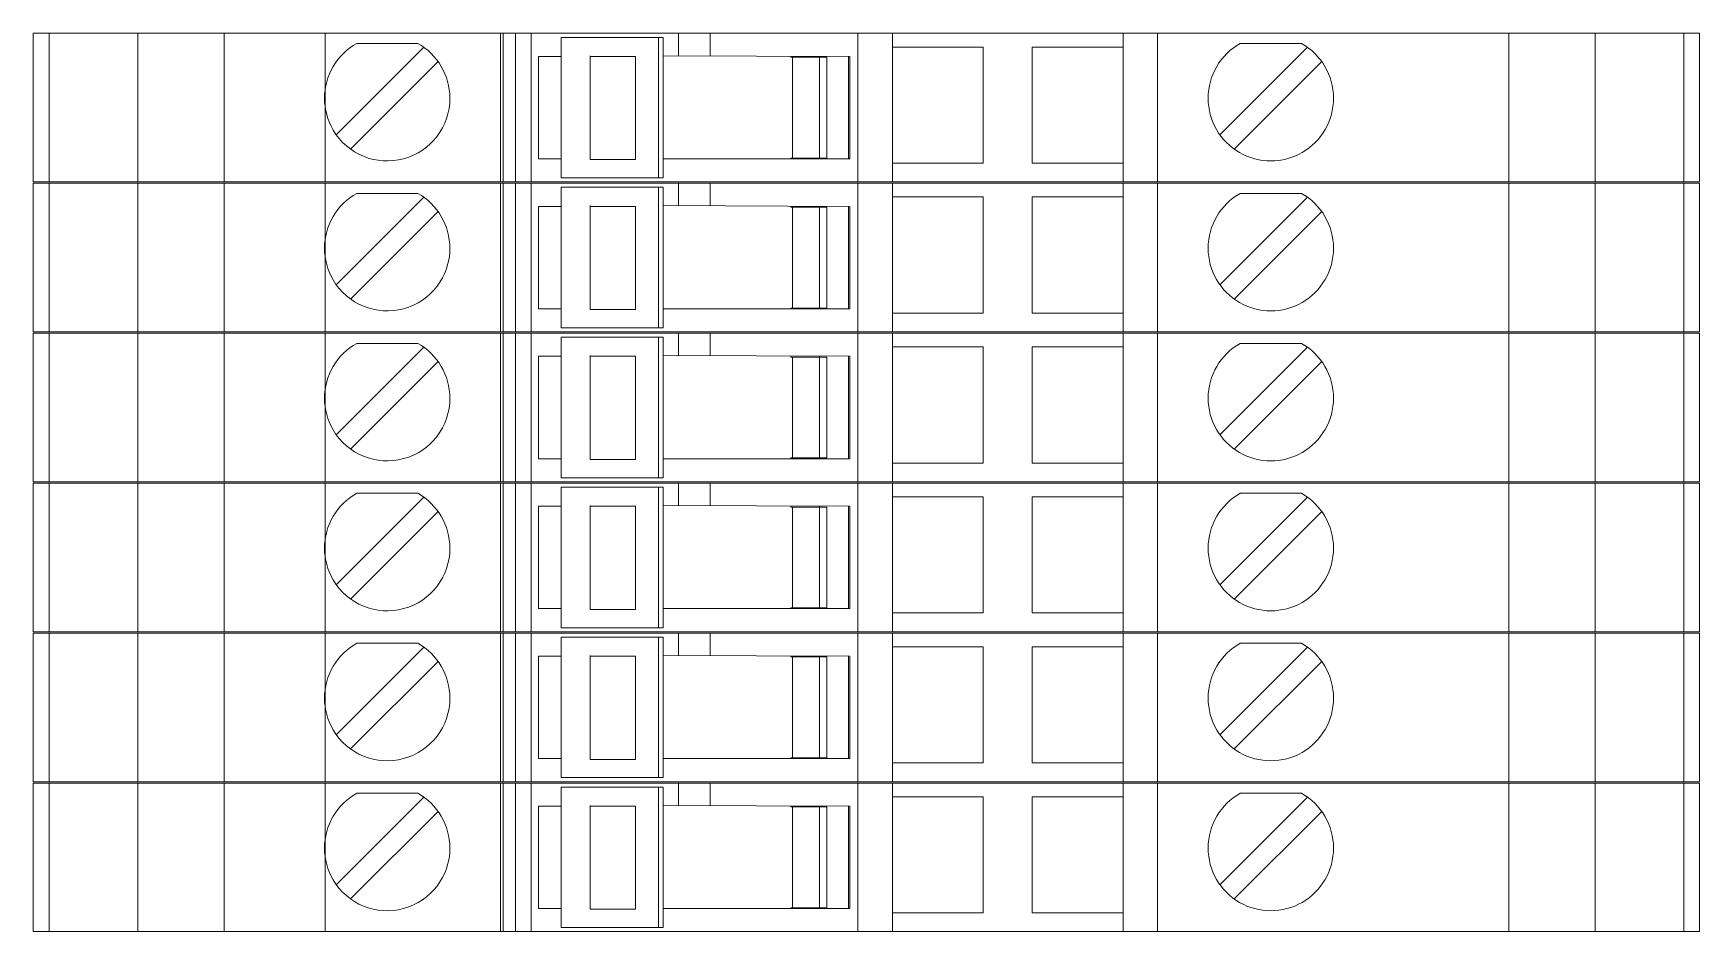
# Model space of a CAD drawing. Header units: millimetres. Extents: x 4962 to 7449, y 754 to 2938.
# Drawn here: x 6426.6 to 6484.4, y 2044.8 to 2076 of the extents above; entities that cross this region are included whole.
import ezdxf

# ---------------------------------------------------------------- set-up
doc = ezdxf.new("R2010")
doc.units = ezdxf.units.MM
doc.layers.add('000-PI-Oprema', color=30, linetype='Continuous', lineweight=5)

msp = doc.modelspace()

# ---------------------------------------------------------------- linework, layer by layer
at = {"layer": '000-PI-Oprema', "color": 0, "linetype": 'ByBlock', "lineweight": 0}
for p, q in [((6426.571, 2070.837), (6426.571, 2075.987)), ((6448.946, 2075.987), (6426.571, 2075.987)), ((6427.119, 2075.987), (6427.119, 2070.837)), ((6430.196, 2070.837), (6430.196, 2075.987)), ((6433.196, 2070.837), (6433.196, 2075.987)), ((6436.696, 2070.837), (6436.696, 2075.987)), ((6437.788, 2075.637), (6437.788, 2075.637)), ((6439.905, 2075.637), (6437.788, 2075.637)), ((6439.905, 2075.637), (6439.905, 2075.637)), ((6442.771, 2070.837), (6442.771, 2075.987)), ((6442.871, 2075.987), (6442.871, 2075.987)), ((6442.871, 2075.987), (6442.871, 2070.837)), ((6443.299, 2075.987), (6443.299, 2070.837)), ((6443.841, 2070.837), (6443.841, 2075.987)), ((6448.255, 2075.847), (6444.884, 2075.847)), ((6444.884, 2070.977), (6444.884, 2075.847)), ((6444.884, 2075.847), (6444.884, 2075.847)), ((6445.521, 2075.987), (6445.521, 2075.987)), ((6448.413, 2075.847), (6448.255, 2075.847)), ((6448.255, 2075.847), (6448.255, 2070.977)), ((6448.413, 2075.847), (6448.413, 2075.162)), ((6448.946, 2075.987), (6448.946, 2075.987)), ((6448.946, 2075.987), (6448.951, 2075.987)), ((6448.946, 2075.21), (6448.946, 2075.987)), ((6448.951, 2075.987), (6450.046, 2075.987)), ((6450.046, 2075.987), (6450.043, 2075.205)), ((6450.046, 2075.987), (6450.046, 2075.987)), ((6455.171, 2075.987), (6450.046, 2075.987)), ((6450.571, 2075.987), (6450.571, 2075.987)), ((6456.371, 2075.987), (6455.171, 2075.987)), ((6455.171, 2075.987), (6455.171, 2070.837)), ((6456.371, 2075.987), (6456.371, 2075.987)), ((6456.371, 2075.987), (6464.371, 2075.987)), ((6456.371, 2075.987), (6456.371, 2070.837)), ((6464.371, 2075.987), (6464.371, 2075.987)), ((6465.571, 2075.987), (6464.371, 2075.987)), ((6464.371, 2070.837), (6464.371, 2075.987)), ((6484.371, 2075.987), (6465.571, 2075.987)), ((6465.571, 2070.837), (6465.571, 2075.987)), ((6468.438, 2075.637), (6470.555, 2075.637)), ((6468.438, 2075.637), (6468.438, 2075.637)), ((6470.555, 2075.637), (6470.555, 2075.637)), ((6477.748, 2070.837), (6477.748, 2075.987)), ((6480.748, 2070.837), (6480.748, 2075.987)), ((6483.824, 2075.987), (6483.824, 2070.837)), ((6484.371, 2070.837), (6484.371, 2075.987)), ((6440.117, 2075.502), (6437.081, 2072.466)), ((6440.117, 2075.502), (6440.117, 2075.502)), ((6442.771, 2072.437), (6442.771, 2075.037)), ((6442.771, 2075.037), (6442.771, 2075.037)), ((6444.884, 2075.187), (6444.096, 2075.187)), ((6444.096, 2075.187), (6444.096, 2075.187)), ((6444.096, 2071.637), (6444.096, 2075.187)), ((6445.891, 2071.612), (6445.891, 2075.212)), ((6447.458, 2075.187), (6445.891, 2075.187)), ((6447.458, 2075.187), (6447.458, 2071.662)), ((6454.896, 2075.187), (6448.413, 2075.212)), ((6448.413, 2075.162), (6448.413, 2071.662)), ((6452.846, 2075.187), (6452.846, 2075.162)), ((6453.846, 2075.162), (6452.846, 2075.162)), ((6452.91, 2071.662), (6452.91, 2075.162)), ((6453.846, 2071.637), (6453.846, 2075.187)), ((6454.096, 2075.162), (6453.846, 2075.162)), ((6454.096, 2075.162), (6454.096, 2075.162)), ((6454.096, 2071.662), (6454.096, 2075.162)), ((6454.846, 2075.187), (6454.846, 2071.637)), ((6454.896, 2075.187), (6454.896, 2075.187)), ((6454.896, 2071.637), (6454.896, 2075.187)), ((6456.371, 2075.512), (6456.371, 2075.512)), ((6456.371, 2075.512), (6459.521, 2075.512)), ((6459.521, 2075.512), (6459.521, 2071.487)), ((6459.521, 2075.512), (6459.521, 2075.512)), ((6461.221, 2071.487), (6461.221, 2075.512)), ((6461.221, 2075.512), (6461.221, 2075.512)), ((6461.221, 2075.512), (6464.371, 2075.512)), ((6464.371, 2075.512), (6464.371, 2075.512)), ((6465.571, 2075.037), (6465.571, 2072.437)), ((6465.571, 2075.037), (6465.571, 2075.037)), ((6470.767, 2075.502), (6467.731, 2072.466)), ((6437.576, 2071.971), (6440.612, 2075.007)), ((6440.612, 2075.007), (6440.612, 2075.007)), ((6468.226, 2071.971), (6471.262, 2075.007)), ((6437.081, 2072.466), (6437.081, 2072.466)), ((6442.771, 2072.437), (6442.771, 2072.437)), ((6465.571, 2072.437), (6465.571, 2072.437)), ((6437.576, 2071.971), (6437.576, 2071.971)), ((6444.884, 2071.637), (6444.096, 2071.637)), ((6444.096, 2071.637), (6444.096, 2071.637)), ((6445.891, 2071.612), (6447.3, 2071.612)), ((6447.3, 2071.612), (6447.458, 2071.612)), ((6447.458, 2071.662), (6447.458, 2071.612)), ((6448.413, 2070.977), (6448.413, 2071.662)), ((6454.896, 2071.637), (6448.413, 2071.637)), ((6453.846, 2071.662), (6452.846, 2071.662)), ((6452.846, 2071.662), (6452.846, 2071.637)), ((6454.096, 2071.662), (6453.846, 2071.662)), ((6454.096, 2071.662), (6454.096, 2071.662)), ((6454.896, 2071.637), (6454.896, 2071.637)), ((6448.255, 2070.977), (6444.884, 2070.977)), ((6444.884, 2070.977), (6444.884, 2070.977)), ((6448.413, 2070.977), (6448.255, 2070.977)), ((6456.371, 2071.487), (6456.371, 2071.487)), ((6459.521, 2071.487), (6456.371, 2071.487)), ((6459.521, 2071.487), (6459.521, 2071.487)), ((6464.371, 2071.487), (6461.221, 2071.487)), ((6461.221, 2071.487), (6461.221, 2071.487)), ((6464.371, 2071.487), (6464.371, 2071.487)), ((6426.571, 2070.837), (6436.971, 2070.837)), ((6426.571, 2065.637), (6426.571, 2070.787)), ((6448.946, 2070.787), (6426.571, 2070.787)), ((6427.119, 2070.787), (6427.119, 2065.637)), ((6430.196, 2065.637), (6430.196, 2070.787)), ((6433.196, 2065.637), (6433.196, 2070.787)), ((6436.696, 2065.637), (6436.696, 2070.787)), ((6455.171, 2070.837), (6436.971, 2070.837)), ((6437.788, 2070.437), (6437.788, 2070.437)), ((6439.905, 2070.437), (6437.788, 2070.437)), ((6439.905, 2070.437), (6439.905, 2070.437)), ((6442.771, 2065.637), (6442.771, 2070.787)), ((6442.871, 2070.837), (6442.871, 2070.837)), ((6442.871, 2070.787), (6442.871, 2070.787)), ((6442.871, 2070.787), (6442.871, 2065.637)), ((6443.299, 2070.787), (6443.299, 2065.637)), ((6443.841, 2065.637), (6443.841, 2070.787)), ((6448.255, 2070.647), (6444.884, 2070.647)), ((6444.884, 2065.777), (6444.884, 2070.647)), ((6444.884, 2070.647), (6444.884, 2070.647)), ((6445.521, 2070.837), (6445.521, 2070.837)), ((6445.521, 2070.787), (6445.521, 2070.787)), ((6448.413, 2070.647), (6448.255, 2070.647)), ((6448.255, 2070.647), (6448.255, 2065.777)), ((6448.413, 2070.647), (6448.413, 2069.962)), ((6448.946, 2070.787), (6448.946, 2070.787)), ((6448.946, 2070.787), (6448.951, 2070.787)), ((6448.946, 2070.01), (6448.946, 2070.787)), ((6448.951, 2070.787), (6450.046, 2070.787)), ((6450.046, 2070.787), (6450.043, 2070.005)), ((6450.046, 2070.787), (6450.046, 2070.787)), ((6455.171, 2070.787), (6450.046, 2070.787)), ((6450.571, 2070.837), (6450.571, 2070.837)), ((6450.571, 2070.787), (6450.571, 2070.787)), ((6456.371, 2070.837), (6455.171, 2070.837)), ((6456.371, 2070.787), (6455.171, 2070.787)), ((6455.171, 2070.787), (6455.171, 2065.637)), ((6456.371, 2070.837), (6464.371, 2070.837)), ((6456.371, 2070.837), (6456.371, 2070.837)), ((6456.371, 2070.787), (6456.371, 2070.787)), ((6456.371, 2070.787), (6464.371, 2070.787)), ((6456.371, 2070.787), (6456.371, 2065.637)), ((6465.571, 2070.837), (6464.371, 2070.837)), ((6464.371, 2070.837), (6464.371, 2070.837)), ((6464.371, 2070.787), (6464.371, 2070.787)), ((6465.571, 2070.787), (6464.371, 2070.787)), ((6464.371, 2065.637), (6464.371, 2070.787)), ((6484.371, 2070.837), (6465.571, 2070.837)), ((6484.371, 2070.787), (6465.571, 2070.787)), ((6465.571, 2065.637), (6465.571, 2070.787)), ((6468.438, 2070.437), (6470.555, 2070.437)), ((6468.438, 2070.437), (6468.438, 2070.437)), ((6470.555, 2070.437), (6470.555, 2070.437)), ((6477.748, 2065.637), (6477.748, 2070.787)), ((6480.748, 2065.637), (6480.748, 2070.787)), ((6484.371, 2070.837), (6483.689, 2070.837)), ((6483.824, 2070.787), (6483.824, 2065.637)), ((6484.371, 2065.637), (6484.371, 2070.787)), ((6440.117, 2070.302), (6437.081, 2067.266)), ((6440.117, 2070.302), (6440.117, 2070.302)), ((6442.771, 2067.237), (6442.771, 2069.837)), ((6442.771, 2069.837), (6442.771, 2069.837)), ((6444.884, 2069.987), (6444.096, 2069.987)), ((6444.096, 2069.987), (6444.096, 2069.987)), ((6444.096, 2066.437), (6444.096, 2069.987)), ((6445.891, 2066.412), (6445.891, 2070.012)), ((6447.458, 2069.987), (6445.891, 2069.987)), ((6447.458, 2069.987), (6447.458, 2066.462)), ((6454.896, 2069.987), (6448.413, 2070.012)), ((6448.413, 2069.962), (6448.413, 2066.462)), ((6452.846, 2069.987), (6452.846, 2069.962)), ((6453.846, 2069.962), (6452.846, 2069.962)), ((6452.91, 2066.462), (6452.91, 2069.962)), ((6453.846, 2066.437), (6453.846, 2069.987)), ((6454.096, 2069.962), (6453.846, 2069.962)), ((6454.096, 2069.962), (6454.096, 2069.962)), ((6454.096, 2066.462), (6454.096, 2069.962)), ((6454.846, 2069.987), (6454.846, 2066.437)), ((6454.896, 2069.987), (6454.896, 2069.987)), ((6454.896, 2066.437), (6454.896, 2069.987)), ((6456.371, 2070.312), (6456.371, 2070.312)), ((6456.371, 2070.312), (6459.521, 2070.312)), ((6459.521, 2070.312), (6459.521, 2066.287)), ((6459.521, 2070.312), (6459.521, 2070.312)), ((6461.221, 2066.287), (6461.221, 2070.312)), ((6461.221, 2070.312), (6461.221, 2070.312)), ((6461.221, 2070.312), (6464.371, 2070.312)), ((6464.371, 2070.312), (6464.371, 2070.312)), ((6465.571, 2069.837), (6465.571, 2067.237)), ((6465.571, 2069.837), (6465.571, 2069.837)), ((6470.767, 2070.302), (6467.731, 2067.266)), ((6437.576, 2066.771), (6440.612, 2069.807)), ((6440.612, 2069.807), (6440.612, 2069.807)), ((6468.226, 2066.771), (6471.262, 2069.807)), ((6437.081, 2067.266), (6437.081, 2067.266)), ((6442.771, 2067.237), (6442.771, 2067.237)), ((6465.571, 2067.237), (6465.571, 2067.237)), ((6437.576, 2066.771), (6437.576, 2066.771)), ((6444.884, 2066.437), (6444.096, 2066.437)), ((6444.096, 2066.437), (6444.096, 2066.437)), ((6445.891, 2066.412), (6447.3, 2066.412)), ((6447.3, 2066.412), (6447.458, 2066.412)), ((6447.458, 2066.462), (6447.458, 2066.412)), ((6448.413, 2065.777), (6448.413, 2066.462)), ((6454.896, 2066.437), (6448.413, 2066.437)), ((6453.846, 2066.462), (6452.846, 2066.462)), ((6452.846, 2066.462), (6452.846, 2066.437)), ((6454.096, 2066.462), (6453.846, 2066.462)), ((6454.096, 2066.462), (6454.096, 2066.462)), ((6454.896, 2066.437), (6454.896, 2066.437)), ((6448.255, 2065.777), (6444.884, 2065.777)), ((6444.884, 2065.777), (6444.884, 2065.777)), ((6448.413, 2065.777), (6448.255, 2065.777)), ((6456.371, 2066.287), (6456.371, 2066.287)), ((6459.521, 2066.287), (6456.371, 2066.287)), ((6459.521, 2066.287), (6459.521, 2066.287)), ((6464.371, 2066.287), (6461.221, 2066.287)), ((6461.221, 2066.287), (6461.221, 2066.287)), ((6464.371, 2066.287), (6464.371, 2066.287)), ((6426.571, 2065.637), (6436.971, 2065.637)), ((6426.571, 2060.437), (6426.571, 2065.587)), ((6448.946, 2065.587), (6426.571, 2065.587)), ((6427.119, 2065.587), (6427.119, 2060.437)), ((6430.196, 2060.437), (6430.196, 2065.587)), ((6433.196, 2060.437), (6433.196, 2065.587)), ((6436.696, 2060.437), (6436.696, 2065.587)), ((6455.171, 2065.637), (6436.971, 2065.637)), ((6437.788, 2065.237), (6437.788, 2065.237)), ((6439.905, 2065.237), (6437.788, 2065.237)), ((6439.905, 2065.237), (6439.905, 2065.237)), ((6442.771, 2060.437), (6442.771, 2065.587)), ((6442.871, 2065.637), (6442.871, 2065.637)), ((6442.871, 2065.587), (6442.871, 2065.587)), ((6442.871, 2065.587), (6442.871, 2060.437)), ((6443.299, 2065.587), (6443.299, 2060.437)), ((6443.841, 2060.437), (6443.841, 2065.587)), ((6448.255, 2065.447), (6444.884, 2065.447)), ((6444.884, 2060.577), (6444.884, 2065.447)), ((6444.884, 2065.447), (6444.884, 2065.447)), ((6445.521, 2065.637), (6445.521, 2065.637)), ((6445.521, 2065.587), (6445.521, 2065.587)), ((6448.413, 2065.447), (6448.255, 2065.447)), ((6448.255, 2065.447), (6448.255, 2060.577)), ((6448.413, 2065.447), (6448.413, 2064.762)), ((6448.946, 2065.587), (6448.946, 2065.587)), ((6448.946, 2065.587), (6448.951, 2065.587)), ((6448.946, 2064.81), (6448.946, 2065.587)), ((6448.951, 2065.587), (6450.046, 2065.587)), ((6450.046, 2065.587), (6450.043, 2064.805)), ((6450.046, 2065.587), (6450.046, 2065.587)), ((6455.171, 2065.587), (6450.046, 2065.587)), ((6450.571, 2065.637), (6450.571, 2065.637)), ((6450.571, 2065.587), (6450.571, 2065.587)), ((6456.371, 2065.637), (6455.171, 2065.637)), ((6456.371, 2065.587), (6455.171, 2065.587)), ((6455.171, 2065.587), (6455.171, 2060.437)), ((6456.371, 2065.637), (6464.371, 2065.637)), ((6456.371, 2065.637), (6456.371, 2065.637)), ((6456.371, 2065.587), (6456.371, 2065.587)), ((6456.371, 2065.587), (6464.371, 2065.587)), ((6456.371, 2065.587), (6456.371, 2060.437)), ((6465.571, 2065.637), (6464.371, 2065.637)), ((6464.371, 2065.637), (6464.371, 2065.637)), ((6464.371, 2065.587), (6464.371, 2065.587)), ((6465.571, 2065.587), (6464.371, 2065.587)), ((6464.371, 2060.437), (6464.371, 2065.587)), ((6484.371, 2065.637), (6465.571, 2065.637)), ((6484.371, 2065.587), (6465.571, 2065.587)), ((6465.571, 2060.437), (6465.571, 2065.587)), ((6468.438, 2065.237), (6470.555, 2065.237)), ((6468.438, 2065.237), (6468.438, 2065.237)), ((6470.555, 2065.237), (6470.555, 2065.237)), ((6477.748, 2060.437), (6477.748, 2065.587)), ((6480.748, 2060.437), (6480.748, 2065.587)), ((6484.371, 2065.637), (6483.689, 2065.637)), ((6483.824, 2065.587), (6483.824, 2060.437)), ((6484.371, 2060.437), (6484.371, 2065.587)), ((6440.117, 2065.102), (6437.081, 2062.066)), ((6440.117, 2065.102), (6440.117, 2065.102)), ((6442.771, 2062.037), (6442.771, 2064.637)), ((6442.771, 2064.637), (6442.771, 2064.637)), ((6444.884, 2064.787), (6444.096, 2064.787)), ((6444.096, 2064.787), (6444.096, 2064.787)), ((6444.096, 2061.237), (6444.096, 2064.787)), ((6445.891, 2061.212), (6445.891, 2064.812)), ((6447.458, 2064.787), (6445.891, 2064.787)), ((6447.458, 2064.787), (6447.458, 2061.262)), ((6454.896, 2064.787), (6448.413, 2064.812)), ((6448.413, 2064.762), (6448.413, 2061.262)), ((6452.846, 2064.787), (6452.846, 2064.762)), ((6453.846, 2064.762), (6452.846, 2064.762)), ((6452.91, 2061.262), (6452.91, 2064.762)), ((6453.846, 2061.237), (6453.846, 2064.787)), ((6454.096, 2064.762), (6453.846, 2064.762)), ((6454.096, 2064.762), (6454.096, 2064.762)), ((6454.096, 2061.262), (6454.096, 2064.762)), ((6454.846, 2064.787), (6454.846, 2061.237)), ((6454.896, 2064.787), (6454.896, 2064.787)), ((6454.896, 2061.237), (6454.896, 2064.787)), ((6456.371, 2065.112), (6456.371, 2065.112)), ((6456.371, 2065.112), (6459.521, 2065.112)), ((6459.521, 2065.112), (6459.521, 2061.087)), ((6459.521, 2065.112), (6459.521, 2065.112)), ((6461.221, 2061.087), (6461.221, 2065.112)), ((6461.221, 2065.112), (6461.221, 2065.112)), ((6461.221, 2065.112), (6464.371, 2065.112)), ((6464.371, 2065.112), (6464.371, 2065.112)), ((6465.571, 2064.637), (6465.571, 2062.037)), ((6465.571, 2064.637), (6465.571, 2064.637)), ((6470.767, 2065.102), (6467.731, 2062.066)), ((6437.576, 2061.571), (6440.612, 2064.607)), ((6440.612, 2064.607), (6440.612, 2064.607)), ((6468.226, 2061.571), (6471.262, 2064.607)), ((6437.081, 2062.066), (6437.081, 2062.066)), ((6442.771, 2062.037), (6442.771, 2062.037)), ((6465.571, 2062.037), (6465.571, 2062.037)), ((6437.576, 2061.571), (6437.576, 2061.571)), ((6444.884, 2061.237), (6444.096, 2061.237)), ((6444.096, 2061.237), (6444.096, 2061.237)), ((6445.891, 2061.212), (6447.3, 2061.212)), ((6447.3, 2061.212), (6447.458, 2061.212)), ((6447.458, 2061.262), (6447.458, 2061.212)), ((6448.413, 2060.577), (6448.413, 2061.262)), ((6454.896, 2061.237), (6448.413, 2061.237)), ((6453.846, 2061.262), (6452.846, 2061.262)), ((6452.846, 2061.262), (6452.846, 2061.237)), ((6454.096, 2061.262), (6453.846, 2061.262)), ((6454.096, 2061.262), (6454.096, 2061.262)), ((6454.896, 2061.237), (6454.896, 2061.237)), ((6448.255, 2060.577), (6444.884, 2060.577)), ((6444.884, 2060.577), (6444.884, 2060.577)), ((6448.413, 2060.577), (6448.255, 2060.577)), ((6456.371, 2061.087), (6456.371, 2061.087)), ((6459.521, 2061.087), (6456.371, 2061.087)), ((6459.521, 2061.087), (6459.521, 2061.087)), ((6464.371, 2061.087), (6461.221, 2061.087)), ((6461.221, 2061.087), (6461.221, 2061.087)), ((6464.371, 2061.087), (6464.371, 2061.087)), ((6426.571, 2060.437), (6436.971, 2060.437)), ((6426.571, 2055.237), (6426.571, 2060.387)), ((6448.946, 2060.387), (6426.571, 2060.387)), ((6427.119, 2060.387), (6427.119, 2055.237)), ((6430.196, 2055.237), (6430.196, 2060.387)), ((6433.196, 2055.237), (6433.196, 2060.387)), ((6436.696, 2055.237), (6436.696, 2060.387)), ((6455.171, 2060.437), (6436.971, 2060.437)), ((6437.788, 2060.037), (6437.788, 2060.037)), ((6439.905, 2060.037), (6437.788, 2060.037)), ((6439.905, 2060.037), (6439.905, 2060.037)), ((6442.771, 2055.237), (6442.771, 2060.387)), ((6442.871, 2060.437), (6442.871, 2060.437)), ((6442.871, 2060.387), (6442.871, 2060.387)), ((6442.871, 2060.387), (6442.871, 2055.237)), ((6443.299, 2060.387), (6443.299, 2055.237)), ((6443.841, 2055.237), (6443.841, 2060.387)), ((6448.255, 2060.247), (6444.884, 2060.247)), ((6444.884, 2055.377), (6444.884, 2060.247)), ((6444.884, 2060.247), (6444.884, 2060.247)), ((6445.521, 2060.437), (6445.521, 2060.437)), ((6445.521, 2060.387), (6445.521, 2060.387)), ((6448.413, 2060.247), (6448.255, 2060.247)), ((6448.255, 2060.247), (6448.255, 2055.377)), ((6448.413, 2060.247), (6448.413, 2059.562)), ((6448.946, 2060.387), (6448.946, 2060.387)), ((6448.946, 2060.387), (6448.951, 2060.387)), ((6448.946, 2059.61), (6448.946, 2060.387)), ((6448.951, 2060.387), (6450.046, 2060.387)), ((6450.046, 2060.387), (6450.043, 2059.605)), ((6450.046, 2060.387), (6450.046, 2060.387)), ((6455.171, 2060.387), (6450.046, 2060.387)), ((6450.571, 2060.437), (6450.571, 2060.437)), ((6450.571, 2060.387), (6450.571, 2060.387)), ((6456.371, 2060.437), (6455.171, 2060.437)), ((6456.371, 2060.387), (6455.171, 2060.387)), ((6455.171, 2060.387), (6455.171, 2055.237)), ((6456.371, 2060.437), (6464.371, 2060.437)), ((6456.371, 2060.437), (6456.371, 2060.437)), ((6456.371, 2060.387), (6456.371, 2060.387)), ((6456.371, 2060.387), (6464.371, 2060.387)), ((6456.371, 2060.387), (6456.371, 2055.237)), ((6465.571, 2060.437), (6464.371, 2060.437)), ((6464.371, 2060.437), (6464.371, 2060.437)), ((6464.371, 2060.387), (6464.371, 2060.387)), ((6465.571, 2060.387), (6464.371, 2060.387)), ((6464.371, 2055.237), (6464.371, 2060.387)), ((6484.371, 2060.437), (6465.571, 2060.437)), ((6484.371, 2060.387), (6465.571, 2060.387)), ((6465.571, 2055.237), (6465.571, 2060.387)), ((6468.438, 2060.037), (6470.555, 2060.037)), ((6468.438, 2060.037), (6468.438, 2060.037)), ((6470.555, 2060.037), (6470.555, 2060.037)), ((6477.748, 2055.237), (6477.748, 2060.387)), ((6480.748, 2055.237), (6480.748, 2060.387)), ((6484.371, 2060.437), (6483.689, 2060.437)), ((6483.824, 2060.387), (6483.824, 2055.237)), ((6484.371, 2055.237), (6484.371, 2060.387)), ((6440.117, 2059.902), (6437.081, 2056.866)), ((6440.117, 2059.902), (6440.117, 2059.902)), ((6442.771, 2056.837), (6442.771, 2059.437)), ((6442.771, 2059.437), (6442.771, 2059.437)), ((6444.884, 2059.587), (6444.096, 2059.587)), ((6444.096, 2059.587), (6444.096, 2059.587)), ((6444.096, 2056.037), (6444.096, 2059.587)), ((6445.891, 2056.012), (6445.891, 2059.612)), ((6447.458, 2059.587), (6445.891, 2059.587)), ((6447.458, 2059.587), (6447.458, 2056.062)), ((6454.896, 2059.587), (6448.413, 2059.612)), ((6448.413, 2059.562), (6448.413, 2056.062)), ((6452.846, 2059.587), (6452.846, 2059.562)), ((6453.846, 2059.562), (6452.846, 2059.562)), ((6452.91, 2056.062), (6452.91, 2059.562)), ((6453.846, 2056.037), (6453.846, 2059.587)), ((6454.096, 2059.562), (6453.846, 2059.562)), ((6454.096, 2059.562), (6454.096, 2059.562)), ((6454.096, 2056.062), (6454.096, 2059.562)), ((6454.846, 2059.587), (6454.846, 2056.037)), ((6454.896, 2059.587), (6454.896, 2059.587)), ((6454.896, 2056.037), (6454.896, 2059.587)), ((6456.371, 2059.912), (6456.371, 2059.912)), ((6456.371, 2059.912), (6459.521, 2059.912)), ((6459.521, 2059.912), (6459.521, 2055.887)), ((6459.521, 2059.912), (6459.521, 2059.912)), ((6461.221, 2055.887), (6461.221, 2059.912)), ((6461.221, 2059.912), (6461.221, 2059.912)), ((6461.221, 2059.912), (6464.371, 2059.912)), ((6464.371, 2059.912), (6464.371, 2059.912)), ((6465.571, 2059.437), (6465.571, 2056.837)), ((6465.571, 2059.437), (6465.571, 2059.437)), ((6470.767, 2059.902), (6467.731, 2056.866)), ((6437.576, 2056.371), (6440.612, 2059.407)), ((6440.612, 2059.407), (6440.612, 2059.407)), ((6468.226, 2056.371), (6471.262, 2059.407)), ((6437.081, 2056.866), (6437.081, 2056.866)), ((6442.771, 2056.837), (6442.771, 2056.837)), ((6465.571, 2056.837), (6465.571, 2056.837)), ((6437.576, 2056.371), (6437.576, 2056.371)), ((6444.884, 2056.037), (6444.096, 2056.037)), ((6444.096, 2056.037), (6444.096, 2056.037)), ((6445.891, 2056.012), (6447.3, 2056.012)), ((6447.3, 2056.012), (6447.458, 2056.012)), ((6447.458, 2056.062), (6447.458, 2056.012)), ((6448.413, 2055.377), (6448.413, 2056.062)), ((6454.896, 2056.037), (6448.413, 2056.037)), ((6453.846, 2056.062), (6452.846, 2056.062)), ((6452.846, 2056.062), (6452.846, 2056.037)), ((6454.096, 2056.062), (6453.846, 2056.062)), ((6454.096, 2056.062), (6454.096, 2056.062)), ((6454.896, 2056.037), (6454.896, 2056.037)), ((6448.255, 2055.377), (6444.884, 2055.377)), ((6444.884, 2055.377), (6444.884, 2055.377)), ((6448.413, 2055.377), (6448.255, 2055.377)), ((6456.371, 2055.887), (6456.371, 2055.887)), ((6459.521, 2055.887), (6456.371, 2055.887)), ((6459.521, 2055.887), (6459.521, 2055.887)), ((6464.371, 2055.887), (6461.221, 2055.887)), ((6461.221, 2055.887), (6461.221, 2055.887)), ((6464.371, 2055.887), (6464.371, 2055.887)), ((6426.571, 2055.237), (6436.971, 2055.237)), ((6426.571, 2050.037), (6426.571, 2055.187)), ((6448.946, 2055.187), (6426.571, 2055.187)), ((6427.119, 2055.187), (6427.119, 2050.037)), ((6430.196, 2050.037), (6430.196, 2055.187)), ((6433.196, 2050.037), (6433.196, 2055.187)), ((6436.696, 2050.037), (6436.696, 2055.187)), ((6455.171, 2055.237), (6436.971, 2055.237)), ((6437.788, 2054.837), (6437.788, 2054.837)), ((6439.905, 2054.837), (6437.788, 2054.837)), ((6439.905, 2054.837), (6439.905, 2054.837)), ((6442.771, 2050.037), (6442.771, 2055.187)), ((6442.871, 2055.237), (6442.871, 2055.237)), ((6442.871, 2055.187), (6442.871, 2055.187)), ((6442.871, 2055.187), (6442.871, 2050.037)), ((6443.299, 2055.187), (6443.299, 2050.037)), ((6443.841, 2050.037), (6443.841, 2055.187)), ((6448.255, 2055.047), (6444.884, 2055.047)), ((6444.884, 2050.177), (6444.884, 2055.047)), ((6444.884, 2055.047), (6444.884, 2055.047)), ((6445.521, 2055.237), (6445.521, 2055.237)), ((6445.521, 2055.187), (6445.521, 2055.187)), ((6448.413, 2055.047), (6448.255, 2055.047)), ((6448.255, 2055.047), (6448.255, 2050.177)), ((6448.413, 2055.047), (6448.413, 2054.362)), ((6448.946, 2055.187), (6448.946, 2055.187)), ((6448.946, 2055.187), (6448.951, 2055.187)), ((6448.946, 2054.41), (6448.946, 2055.187)), ((6448.951, 2055.187), (6450.046, 2055.187)), ((6450.046, 2055.187), (6450.043, 2054.405)), ((6450.046, 2055.187), (6450.046, 2055.187)), ((6455.171, 2055.187), (6450.046, 2055.187)), ((6450.571, 2055.237), (6450.571, 2055.237)), ((6450.571, 2055.187), (6450.571, 2055.187)), ((6456.371, 2055.237), (6455.171, 2055.237)), ((6456.371, 2055.187), (6455.171, 2055.187)), ((6455.171, 2055.187), (6455.171, 2050.037)), ((6456.371, 2055.237), (6464.371, 2055.237)), ((6456.371, 2055.237), (6456.371, 2055.237)), ((6456.371, 2055.187), (6456.371, 2055.187)), ((6456.371, 2055.187), (6464.371, 2055.187)), ((6456.371, 2055.187), (6456.371, 2050.037)), ((6465.571, 2055.237), (6464.371, 2055.237)), ((6464.371, 2055.237), (6464.371, 2055.237)), ((6464.371, 2055.187), (6464.371, 2055.187)), ((6465.571, 2055.187), (6464.371, 2055.187)), ((6464.371, 2050.037), (6464.371, 2055.187)), ((6484.371, 2055.237), (6465.571, 2055.237)), ((6484.371, 2055.187), (6465.571, 2055.187)), ((6465.571, 2050.037), (6465.571, 2055.187)), ((6468.438, 2054.837), (6470.555, 2054.837)), ((6468.438, 2054.837), (6468.438, 2054.837)), ((6470.555, 2054.837), (6470.555, 2054.837)), ((6477.748, 2050.037), (6477.748, 2055.187)), ((6480.748, 2050.037), (6480.748, 2055.187)), ((6484.371, 2055.237), (6483.689, 2055.237)), ((6483.824, 2055.187), (6483.824, 2050.037)), ((6484.371, 2050.037), (6484.371, 2055.187)), ((6440.117, 2054.702), (6437.081, 2051.666)), ((6440.117, 2054.702), (6440.117, 2054.702)), ((6442.771, 2051.637), (6442.771, 2054.237)), ((6442.771, 2054.237), (6442.771, 2054.237)), ((6444.884, 2054.387), (6444.096, 2054.387)), ((6444.096, 2054.387), (6444.096, 2054.387)), ((6444.096, 2050.837), (6444.096, 2054.387)), ((6445.891, 2050.812), (6445.891, 2054.412)), ((6447.458, 2054.387), (6445.891, 2054.387)), ((6447.458, 2054.387), (6447.458, 2050.862)), ((6454.896, 2054.387), (6448.413, 2054.412)), ((6448.413, 2054.362), (6448.413, 2050.862)), ((6452.846, 2054.387), (6452.846, 2054.362)), ((6453.846, 2054.362), (6452.846, 2054.362)), ((6452.91, 2050.862), (6452.91, 2054.362)), ((6453.846, 2050.837), (6453.846, 2054.387)), ((6454.096, 2054.362), (6453.846, 2054.362)), ((6454.096, 2054.362), (6454.096, 2054.362)), ((6454.096, 2050.862), (6454.096, 2054.362)), ((6454.846, 2054.387), (6454.846, 2050.837)), ((6454.896, 2054.387), (6454.896, 2054.387)), ((6454.896, 2050.837), (6454.896, 2054.387)), ((6456.371, 2054.712), (6456.371, 2054.712)), ((6456.371, 2054.712), (6459.521, 2054.712)), ((6459.521, 2054.712), (6459.521, 2050.687)), ((6459.521, 2054.712), (6459.521, 2054.712)), ((6461.221, 2050.687), (6461.221, 2054.712)), ((6461.221, 2054.712), (6461.221, 2054.712)), ((6461.221, 2054.712), (6464.371, 2054.712)), ((6464.371, 2054.712), (6464.371, 2054.712)), ((6465.571, 2054.237), (6465.571, 2051.637)), ((6465.571, 2054.237), (6465.571, 2054.237)), ((6470.767, 2054.702), (6467.731, 2051.666)), ((6437.576, 2051.171), (6440.612, 2054.207)), ((6440.612, 2054.207), (6440.612, 2054.207)), ((6468.226, 2051.171), (6471.262, 2054.207)), ((6437.081, 2051.666), (6437.081, 2051.666)), ((6442.771, 2051.637), (6442.771, 2051.637)), ((6465.571, 2051.637), (6465.571, 2051.637)), ((6437.576, 2051.171), (6437.576, 2051.171)), ((6444.884, 2050.837), (6444.096, 2050.837)), ((6444.096, 2050.837), (6444.096, 2050.837)), ((6445.891, 2050.812), (6447.3, 2050.812)), ((6447.3, 2050.812), (6447.458, 2050.812)), ((6447.458, 2050.862), (6447.458, 2050.812)), ((6448.413, 2050.177), (6448.413, 2050.862)), ((6454.896, 2050.837), (6448.413, 2050.837)), ((6453.846, 2050.862), (6452.846, 2050.862)), ((6452.846, 2050.862), (6452.846, 2050.837)), ((6454.096, 2050.862), (6453.846, 2050.862)), ((6454.096, 2050.862), (6454.096, 2050.862)), ((6454.896, 2050.837), (6454.896, 2050.837)), ((6448.255, 2050.177), (6444.884, 2050.177)), ((6444.884, 2050.177), (6444.884, 2050.177)), ((6448.413, 2050.177), (6448.255, 2050.177)), ((6456.371, 2050.687), (6456.371, 2050.687)), ((6459.521, 2050.687), (6456.371, 2050.687)), ((6459.521, 2050.687), (6459.521, 2050.687)), ((6464.371, 2050.687), (6461.221, 2050.687)), ((6461.221, 2050.687), (6461.221, 2050.687)), ((6464.371, 2050.687), (6464.371, 2050.687)), ((6426.571, 2050.037), (6436.971, 2050.037)), ((6426.571, 2044.837), (6426.571, 2049.987)), ((6448.946, 2049.987), (6426.571, 2049.987)), ((6427.119, 2049.987), (6427.119, 2044.837)), ((6430.196, 2044.837), (6430.196, 2049.987)), ((6433.196, 2044.837), (6433.196, 2049.987)), ((6436.696, 2044.837), (6436.696, 2049.987)), ((6455.171, 2050.037), (6436.971, 2050.037)), ((6437.788, 2049.637), (6437.788, 2049.637)), ((6439.905, 2049.637), (6437.788, 2049.637)), ((6439.905, 2049.637), (6439.905, 2049.637)), ((6442.771, 2044.837), (6442.771, 2049.987)), ((6442.871, 2050.037), (6442.871, 2050.037)), ((6442.871, 2049.987), (6442.871, 2049.987)), ((6442.871, 2049.987), (6442.871, 2044.837)), ((6443.299, 2049.987), (6443.299, 2044.837)), ((6443.841, 2044.837), (6443.841, 2049.987)), ((6448.255, 2049.847), (6444.884, 2049.847)), ((6444.884, 2044.977), (6444.884, 2049.847)), ((6444.884, 2049.847), (6444.884, 2049.847)), ((6445.521, 2050.037), (6445.521, 2050.037)), ((6445.521, 2049.987), (6445.521, 2049.987)), ((6448.413, 2049.847), (6448.255, 2049.847)), ((6448.255, 2049.847), (6448.255, 2044.977)), ((6448.413, 2049.847), (6448.413, 2049.162)), ((6448.946, 2049.987), (6448.946, 2049.987)), ((6448.946, 2049.987), (6448.951, 2049.987)), ((6448.946, 2049.21), (6448.946, 2049.987)), ((6448.951, 2049.987), (6450.046, 2049.987)), ((6450.046, 2049.987), (6450.043, 2049.205)), ((6450.046, 2049.987), (6450.046, 2049.987)), ((6455.171, 2049.987), (6450.046, 2049.987)), ((6450.571, 2050.037), (6450.571, 2050.037)), ((6450.571, 2049.987), (6450.571, 2049.987)), ((6456.371, 2050.037), (6455.171, 2050.037)), ((6456.371, 2049.987), (6455.171, 2049.987)), ((6455.171, 2049.987), (6455.171, 2044.837)), ((6456.371, 2050.037), (6464.371, 2050.037)), ((6456.371, 2050.037), (6456.371, 2050.037)), ((6456.371, 2049.987), (6456.371, 2049.987)), ((6456.371, 2049.987), (6464.371, 2049.987)), ((6456.371, 2049.987), (6456.371, 2044.837)), ((6465.571, 2050.037), (6464.371, 2050.037)), ((6464.371, 2050.037), (6464.371, 2050.037)), ((6464.371, 2049.987), (6464.371, 2049.987)), ((6465.571, 2049.987), (6464.371, 2049.987)), ((6464.371, 2044.837), (6464.371, 2049.987)), ((6484.371, 2050.037), (6465.571, 2050.037)), ((6484.371, 2049.987), (6465.571, 2049.987)), ((6465.571, 2044.837), (6465.571, 2049.987)), ((6468.438, 2049.637), (6470.555, 2049.637)), ((6468.438, 2049.637), (6468.438, 2049.637)), ((6470.555, 2049.637), (6470.555, 2049.637)), ((6477.748, 2044.837), (6477.748, 2049.987)), ((6480.748, 2044.837), (6480.748, 2049.987)), ((6484.371, 2050.037), (6483.689, 2050.037)), ((6483.824, 2049.987), (6483.824, 2044.837)), ((6484.371, 2044.837), (6484.371, 2049.987)), ((6440.117, 2049.502), (6437.081, 2046.466)), ((6440.117, 2049.502), (6440.117, 2049.502)), ((6442.771, 2046.437), (6442.771, 2049.037)), ((6442.771, 2049.037), (6442.771, 2049.037)), ((6444.884, 2049.187), (6444.096, 2049.187)), ((6444.096, 2049.187), (6444.096, 2049.187)), ((6444.096, 2045.637), (6444.096, 2049.187)), ((6445.891, 2045.612), (6445.891, 2049.212)), ((6447.458, 2049.187), (6445.891, 2049.187)), ((6447.458, 2049.187), (6447.458, 2045.662)), ((6454.896, 2049.187), (6448.413, 2049.212)), ((6448.413, 2049.162), (6448.413, 2045.662)), ((6452.846, 2049.187), (6452.846, 2049.162)), ((6453.846, 2049.162), (6452.846, 2049.162)), ((6452.91, 2045.662), (6452.91, 2049.162)), ((6453.846, 2045.637), (6453.846, 2049.187)), ((6454.096, 2049.162), (6453.846, 2049.162)), ((6454.096, 2049.162), (6454.096, 2049.162)), ((6454.096, 2045.662), (6454.096, 2049.162)), ((6454.846, 2049.187), (6454.846, 2045.637)), ((6454.896, 2049.187), (6454.896, 2049.187)), ((6454.896, 2045.637), (6454.896, 2049.187)), ((6456.371, 2049.512), (6456.371, 2049.512)), ((6456.371, 2049.512), (6459.521, 2049.512)), ((6459.521, 2049.512), (6459.521, 2045.487)), ((6459.521, 2049.512), (6459.521, 2049.512)), ((6461.221, 2045.487), (6461.221, 2049.512)), ((6461.221, 2049.512), (6461.221, 2049.512)), ((6461.221, 2049.512), (6464.371, 2049.512)), ((6464.371, 2049.512), (6464.371, 2049.512)), ((6465.571, 2049.037), (6465.571, 2046.437)), ((6465.571, 2049.037), (6465.571, 2049.037)), ((6470.767, 2049.502), (6467.731, 2046.466)), ((6437.576, 2045.971), (6440.612, 2049.007)), ((6440.612, 2049.007), (6440.612, 2049.007)), ((6468.226, 2045.971), (6471.262, 2049.007)), ((6437.081, 2046.466), (6437.081, 2046.466)), ((6442.771, 2046.437), (6442.771, 2046.437)), ((6465.571, 2046.437), (6465.571, 2046.437)), ((6437.576, 2045.971), (6437.576, 2045.971)), ((6444.884, 2045.637), (6444.096, 2045.637)), ((6444.096, 2045.637), (6444.096, 2045.637)), ((6445.891, 2045.612), (6447.3, 2045.612)), ((6447.3, 2045.612), (6447.458, 2045.612)), ((6447.458, 2045.662), (6447.458, 2045.612)), ((6448.413, 2044.977), (6448.413, 2045.662)), ((6454.896, 2045.637), (6448.413, 2045.637)), ((6453.846, 2045.662), (6452.846, 2045.662)), ((6452.846, 2045.662), (6452.846, 2045.637)), ((6454.096, 2045.662), (6453.846, 2045.662)), ((6454.096, 2045.662), (6454.096, 2045.662)), ((6454.896, 2045.637), (6454.896, 2045.637)), ((6448.255, 2044.977), (6444.884, 2044.977)), ((6444.884, 2044.977), (6444.884, 2044.977)), ((6448.413, 2044.977), (6448.255, 2044.977)), ((6456.371, 2045.487), (6456.371, 2045.487)), ((6459.521, 2045.487), (6456.371, 2045.487)), ((6459.521, 2045.487), (6459.521, 2045.487)), ((6464.371, 2045.487), (6461.221, 2045.487)), ((6461.221, 2045.487), (6461.221, 2045.487)), ((6464.371, 2045.487), (6464.371, 2045.487)), ((6426.571, 2044.837), (6436.971, 2044.837)), ((6455.171, 2044.837), (6436.971, 2044.837)), ((6442.871, 2044.837), (6442.871, 2044.837)), ((6445.521, 2044.837), (6445.521, 2044.837)), ((6450.571, 2044.837), (6450.571, 2044.837)), ((6456.371, 2044.837), (6455.171, 2044.837)), ((6456.371, 2044.837), (6464.371, 2044.837)), ((6456.371, 2044.837), (6456.371, 2044.837)), ((6465.571, 2044.837), (6464.371, 2044.837)), ((6464.371, 2044.837), (6464.371, 2044.837)), ((6484.371, 2044.837), (6465.571, 2044.837)), ((6484.371, 2044.837), (6483.689, 2044.837))]:
    msp.add_line(p, q, dxfattribs=at)
for centre, start, end in [((6438.846, 2073.737), 119.12459, 149.54968), ((6438.846, 2073.737), 0.00002, 60.87541), ((6469.496, 2073.737), 119.12459, 179.99998), ((6469.496, 2073.737), 0.00002, 60.87541), ((6438.846, 2073.737), 210.45028, 0.00002), ((6469.496, 2073.737), 179.99998, 0.00002), ((6438.846, 2068.537), 119.12459, 149.54968), ((6438.846, 2068.537), 0.00002, 60.87541), ((6469.496, 2068.537), 119.12459, 179.99998), ((6469.496, 2068.537), 0.00002, 60.87541), ((6438.846, 2068.537), 210.45028, 0.00002), ((6469.496, 2068.537), 179.99998, 0.00002), ((6438.846, 2063.337), 119.12459, 149.54968), ((6438.846, 2063.337), 0.00002, 60.87541), ((6469.496, 2063.337), 119.12459, 179.99998), ((6469.496, 2063.337), 0.00002, 60.87541), ((6438.846, 2063.337), 210.45028, 0.00002), ((6469.496, 2063.337), 179.99998, 0.00002), ((6438.846, 2058.137), 119.12459, 149.54968), ((6438.846, 2058.137), 0.00002, 60.87541), ((6469.496, 2058.137), 119.12459, 179.99998), ((6469.496, 2058.137), 0.00002, 60.87541), ((6438.846, 2058.137), 210.45028, 0.00002), ((6469.496, 2058.137), 179.99998, 0.00002), ((6438.846, 2052.937), 119.12459, 149.54968), ((6438.846, 2052.937), 0.00002, 60.87541), ((6469.496, 2052.937), 119.12459, 179.99998), ((6469.496, 2052.937), 0.00002, 60.87541), ((6438.846, 2052.937), 210.45028, 0.00002), ((6469.496, 2052.937), 179.99998, 0.00002), ((6438.846, 2047.737), 119.12459, 149.54968), ((6438.846, 2047.737), 0.00002, 60.87541), ((6469.496, 2047.737), 119.12459, 179.99998), ((6469.496, 2047.737), 0.00002, 60.87541), ((6438.846, 2047.737), 210.45028, 0.00002), ((6469.496, 2047.737), 179.99998, 0.00002)]:
    msp.add_arc(centre, 2.175, start, end, dxfattribs=at)
for centre, start_param, end_param in [((6438.846, 2073.737), -2.102255, -1.570796), ((6438.846, 2073.737), -1.570796, -1.039338), ((6438.846, 2068.537), -2.102255, -1.570796), ((6438.846, 2068.537), -1.570796, -1.039338), ((6438.846, 2063.337), -2.102255, -1.570796), ((6438.846, 2063.337), -1.570796, -1.039338), ((6438.846, 2058.137), -2.102255, -1.570796), ((6438.846, 2058.137), -1.570796, -1.039338), ((6438.846, 2052.937), -2.102255, -1.570796), ((6438.846, 2052.937), -1.570796, -1.039338), ((6438.846, 2047.737), -2.102255, -1.570796), ((6438.846, 2047.737), -1.570796, -1.039338)]:
    msp.add_ellipse(centre, major_axis=(0, -2.175), ratio=1, start_param=start_param, end_param=end_param, dxfattribs=at)

doc.saveas('drawing.dxf')
